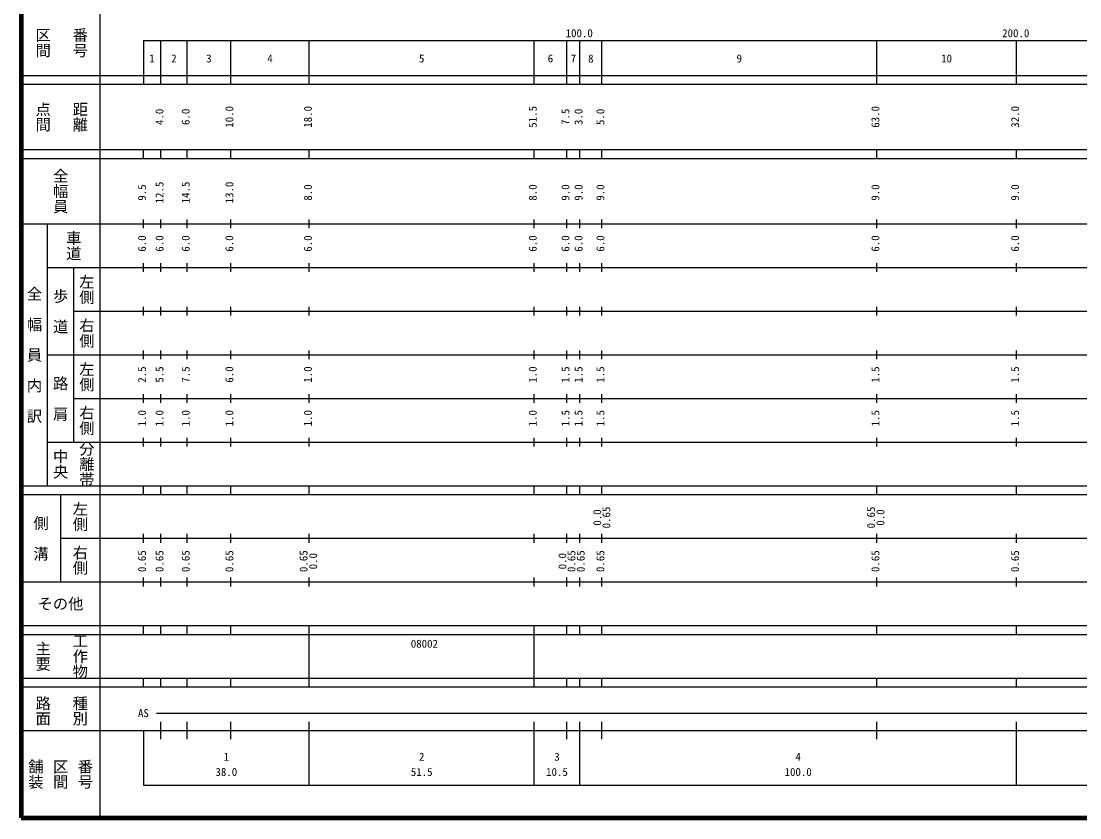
# Model space of a CAD drawing. Units: millimetres on the paper, enlarged 1000 times. Extents: x 40000 to 680000, y 20000 to 380000.
# Drawn here: x 40000 to 282522, y 20000 to 202409 of the extents above; entities that cross this region are included whole.
import ezdxf
from ezdxf.enums import TextEntityAlignment as Align

# ---------------------------------------------------------------- set-up
doc = ezdxf.new("R2010")
doc.units = ezdxf.units.MM
doc.header["$LTSCALE"] = 1000
doc.layers.add('M-TTL', color=2, linetype='Continuous', lineweight=140)
doc.layers.add('M-TTL-BAND', color=7, linetype='Continuous', lineweight=25)
doc.styles.add('@ＭＳ ゴシック', font='')
doc.styles.add('ＭＳ ゴシック', font='')
doc.styles.get('@ＭＳ ゴシック').set_extended_font_data('@MS Gothic')
doc.styles.get('ＭＳ ゴシック').set_extended_font_data('MS Gothic')

msp = doc.modelspace()

# ---------------------------------------------------------------- linework, layer by layer
at = {"layer": 'M-TTL'}
for p, q in [((40000, 380000), (40000, 20000)), ((40000, 20000), (680000, 20000))]:
    msp.add_line(p, q, dxfattribs=at)
at = {"layer": 'M-TTL-BAND'}
for p, q in [((58000, 370000), (58000, 20000)), ((68000, 198000), (579000, 198000)), ((68000, 198000), (68000, 188000)), ((72000, 188000), (72000, 198000)), ((78000, 188000), (78000, 198000)), ((88000, 188000), (88000, 198000)), ((106000, 188000), (106000, 198000)), ((157500, 188000), (157500, 198000)), ((165000, 188000), (165000, 198000)), ((168000, 188000), (168000, 198000)), ((173000, 188000), (173000, 198000)), ((236000, 188000), (236000, 198000)), ((268000, 188000), (268000, 198000)), ((40000, 190000), (579000, 190000)), ((40000, 188000), (579000, 188000)), ((40000, 173000), (579000, 173000)), ((68000, 171000), (68000, 173000)), ((72000, 171000), (72000, 173000)), ((78000, 171000), (78000, 173000)), ((88000, 171000), (88000, 173000)), ((106000, 171000), (106000, 173000)), ((157500, 171000), (157500, 173000)), ((165000, 171000), (165000, 173000)), ((168000, 171000), (168000, 173000)), ((173000, 171000), (173000, 173000)), ((236000, 171000), (236000, 173000)), ((268000, 171000), (268000, 173000)), ((40000, 171000), (579000, 171000)), ((40000, 156000), (579000, 156000)), ((46000, 96000), (46000, 156000)), ((68000, 155000), (68000, 157000)), ((72000, 155000), (72000, 157000)), ((78000, 155000), (78000, 157000)), ((88000, 155000), (88000, 157000)), ((106000, 155000), (106000, 157000)), ((157500, 155000), (157500, 157000)), ((165000, 155000), (165000, 157000)), ((168000, 155000), (168000, 157000)), ((173000, 155000), (173000, 157000)), ((236000, 155000), (236000, 157000)), ((268000, 155000), (268000, 157000)), ((46000, 146000), (579000, 146000)), ((52000, 146000), (52000, 106000)), ((68000, 145000), (68000, 147000)), ((72000, 145000), (72000, 147000)), ((78000, 145000), (78000, 147000)), ((88000, 145000), (88000, 147000)), ((106000, 145000), (106000, 147000)), ((157500, 145000), (157500, 147000)), ((165000, 145000), (165000, 147000)), ((168000, 145000), (168000, 147000)), ((173000, 145000), (173000, 147000)), ((236000, 145000), (236000, 147000)), ((268000, 145000), (268000, 147000)), ((52000, 136000), (579000, 136000)), ((68000, 135000), (68000, 137000)), ((72000, 135000), (72000, 137000)), ((78000, 135000), (78000, 137000)), ((88000, 135000), (88000, 137000)), ((106000, 135000), (106000, 137000)), ((157500, 135000), (157500, 137000)), ((165000, 135000), (165000, 137000)), ((168000, 135000), (168000, 137000)), ((173000, 135000), (173000, 137000)), ((236000, 135000), (236000, 137000)), ((268000, 135000), (268000, 137000)), ((68000, 125000), (68000, 127000)), ((72000, 125000), (72000, 127000)), ((78000, 125000), (78000, 127000)), ((88000, 125000), (88000, 127000)), ((106000, 125000), (106000, 127000)), ((157500, 125000), (157500, 127000)), ((165000, 125000), (165000, 127000)), ((168000, 125000), (168000, 127000)), ((173000, 125000), (173000, 127000)), ((236000, 125000), (236000, 127000)), ((268000, 125000), (268000, 127000)), ((46000, 126000), (579000, 126000)), ((68000, 115000), (68000, 117000)), ((72000, 115000), (72000, 117000)), ((78000, 115000), (78000, 117000)), ((88000, 115000), (88000, 117000)), ((106000, 115000), (106000, 117000)), ((157500, 115000), (157500, 117000)), ((165000, 115000), (165000, 117000)), ((168000, 115000), (168000, 117000)), ((173000, 115000), (173000, 117000)), ((236000, 115000), (236000, 117000)), ((268000, 115000), (268000, 117000)), ((52000, 116000), (579000, 116000)), ((68000, 105000), (68000, 107000)), ((72000, 105000), (72000, 107000)), ((78000, 105000), (78000, 107000)), ((88000, 105000), (88000, 107000)), ((106000, 105000), (106000, 107000)), ((157500, 105000), (157500, 107000)), ((165000, 105000), (165000, 107000)), ((168000, 105000), (168000, 107000)), ((173000, 105000), (173000, 107000)), ((236000, 105000), (236000, 107000)), ((268000, 105000), (268000, 107000)), ((46000, 106000), (579000, 106000)), ((40000, 96000), (579000, 96000)), ((68000, 94000), (68000, 96000)), ((72000, 94000), (72000, 96000)), ((78000, 94000), (78000, 96000)), ((88000, 94000), (88000, 96000)), ((106000, 94000), (106000, 96000)), ((157500, 94000), (157500, 96000)), ((165000, 94000), (165000, 96000)), ((168000, 94000), (168000, 96000)), ((173000, 94000), (173000, 96000)), ((236000, 94000), (236000, 96000)), ((268000, 94000), (268000, 96000)), ((40000, 94000), (579000, 94000)), ((49000, 94000), (49000, 74000)), ((68000, 83000), (68000, 85000)), ((72000, 83000), (72000, 85000)), ((78000, 83000), (78000, 85000)), ((88000, 83000), (88000, 85000)), ((106000, 83000), (106000, 85000)), ((157500, 83000), (157500, 85000)), ((165000, 83000), (165000, 85000)), ((168000, 83000), (168000, 85000)), ((173000, 83000), (173000, 85000)), ((236000, 83000), (236000, 85000)), ((268000, 83000), (268000, 85000)), ((49000, 84000), (579000, 84000)), ((40000, 74000), (579000, 74000)), ((68000, 73000), (68000, 75000)), ((72000, 73000), (72000, 75000)), ((78000, 73000), (78000, 75000)), ((88000, 73000), (88000, 75000)), ((106000, 73000), (106000, 75000)), ((157500, 73000), (157500, 75000)), ((165000, 73000), (165000, 75000)), ((168000, 73000), (168000, 75000)), ((173000, 73000), (173000, 75000)), ((236000, 73000), (236000, 75000)), ((268000, 73000), (268000, 75000)), ((40000, 64000), (579000, 64000)), ((68000, 62000), (68000, 64000)), ((72000, 62000), (72000, 64000)), ((78000, 62000), (78000, 64000)), ((88000, 62000), (88000, 64000)), ((106000, 62000), (106000, 64000)), ((157500, 62000), (157500, 64000)), ((165000, 62000), (165000, 64000)), ((168000, 62000), (168000, 64000)), ((173000, 62000), (173000, 64000)), ((236000, 62000), (236000, 64000)), ((268000, 62000), (268000, 64000)), ((40000, 62000), (579000, 62000)), ((106000, 52000), (106000, 62000)), ((157500, 52000), (157500, 62000)), ((40000, 52000), (579000, 52000)), ((68000, 50000), (68000, 52000)), ((72000, 50000), (72000, 52000)), ((78000, 50000), (78000, 52000)), ((88000, 50000), (88000, 52000)), ((106000, 50000), (106000, 52000)), ((157500, 50000), (157500, 52000)), ((165000, 50000), (165000, 52000)), ((168000, 50000), (168000, 52000)), ((173000, 50000), (173000, 52000)), ((236000, 50000), (236000, 52000)), ((268000, 50000), (268000, 52000)), ((40000, 50000), (579000, 50000)), ((71000, 44000), (565000, 44000)), ((72000, 38000), (72000, 42000)), ((78000, 38000), (78000, 42000)), ((88000, 38000), (88000, 42000)), ((106000, 27500), (106000, 42000)), ((157500, 27500), (157500, 42000)), ((165000, 38000), (165000, 42000)), ((168000, 27500), (168000, 42000)), ((173000, 38000), (173000, 42000)), ((236000, 38000), (236000, 42000)), ((268000, 27500), (268000, 42000)), ((40000, 40000), (579000, 40000)), ((68000, 40000), (68000, 27500)), ((68000, 27500), (579000, 27500))]:
    msp.add_line(p, q, dxfattribs=at)

# ---------------------------------------------------------------- texts
at = {"layer": 'M-TTL-BAND', "style": '@ＭＳ ゴシック'}
for s, p in [('区間', (45000, 197500)), ('番号', (53500, 197500)), ('点間', (45000, 180500)), ('距離', (53500, 180500)), ('全幅員', (49000, 163500)), ('車道', (52000, 151000)), ('左側', (55000, 141000)), ('全\u3000幅\u3000員\u3000内\u3000訳', (43000, 126000)), ('歩\u3000道', (49000, 136000)), ('右側', (55000, 131000)), ('左側', (55000, 121000)), ('路\u3000肩', (49000, 116000)), ('右側', (55000, 111000)), ('中央', (49000, 101000)), ('分離帯', (55000, 101000)), ('左側', (53500, 89000)), ('側\u3000溝', (44500, 84000)), ('右側', (53500, 79000)), ('工作物', (53500, 57000)), ('主要', (45000, 57000)), ('路面', (45000, 44500)), ('種別', (53500, 44500)), ('舗装', (43333, 30000)), ('区間', (49000, 30000)), ('番号', (54667, 30000))]:
    msp.add_text(s, height=2566, rotation=270, dxfattribs=at).set_placement(p, align=Align.MIDDLE_CENTER)
at = {"layer": 'M-TTL-BAND', "style": 'ＭＳ ゴシック'}
for s, p in [('100.0', (167844, 198195)), ('200.0', (267844, 198195)), ('1', (70000, 192405)), ('2', (75000, 192405)), ('3', (83000, 192405)), ('4', (97000, 192405)), ('5', (131750, 192405)), ('6', (161250, 192405)), ('7', (166500, 192405)), ('8', (170500, 192405)), ('9', (204500, 192405)), ('10', (252000, 192405)), ('AS', (68000, 42500)), ('1', (87000, 32523)), ('2', (131750, 32523)), ('3', (162750, 32523)), ('4', (218000, 32523)), ('38.0', (87000, 29033)), ('51.5', (131750, 29033)), ('10.5', (162750, 29033)), ('100.0', (218000, 29033))]:
    msp.add_text(s, height=1833, dxfattribs=at).set_placement(p, align=Align.BOTTOM_CENTER)
for s, p in [('4.0', (73148, 180500)), ('6.0', (79148, 180500)), ('10.0', (89148, 180500)), ('18.0', (107148, 180500)), ('51.5', (158648, 180500)), ('7.5', (166148, 180500)), ('3.0', (169148, 180500)), ('5.0', (174148, 180500)), ('63.0', (237148, 180500)), ('32.0', (269148, 180500)), ('12.5', (73148, 163174)), ('14.5', (79148, 163174)), ('13.0', (89148, 163174)), ('9.5', (69148, 163174)), ('8.0', (107148, 163174)), ('8.0', (158648, 163174)), ('9.0', (166148, 163174)), ('9.0', (169148, 163174)), ('9.0', (174148, 163174)), ('9.0', (237148, 163174)), ('9.0', (269148, 163174)), ('6.0', (69148, 151500)), ('6.0', (73148, 151500)), ('6.0', (79148, 151500)), ('6.0', (89148, 151500)), ('6.0', (107148, 151500)), ('6.0', (158648, 151500)), ('6.0', (166148, 151500)), ('6.0', (169148, 151500)), ('6.0', (174148, 151500)), ('6.0', (237148, 151500)), ('6.0', (269148, 151500)), ('2.5', (69148, 121500)), ('5.5', (73148, 121500)), ('7.5', (79148, 121500)), ('6.0', (89148, 121500)), ('1.0', (107148, 121500)), ('1.0', (158648, 121500)), ('1.5', (166148, 121500)), ('1.5', (169148, 121500)), ('1.5', (174148, 121500)), ('1.5', (237148, 121500)), ('1.5', (269148, 121500)), ('1.0', (69148, 111500)), ('1.0', (73148, 111500)), ('1.0', (79148, 111500)), ('1.0', (89148, 111500)), ('1.0', (107148, 111500)), ('1.0', (158648, 111500)), ('1.5', (166148, 111500)), ('1.5', (169148, 111500)), ('1.5', (174148, 111500)), ('1.5', (237148, 111500)), ('1.5', (269148, 111500)), ('0.0', (173433, 88764)), ('0.65', (175518, 88764)), ('0.65', (236148, 88764)), ('0.0', (238284, 88764)), ('0.65', (69148, 78764)), ('0.65', (73148, 78764)), ('0.65', (79148, 78764)), ('0.65', (89148, 78764)), ('0.65', (106148, 78764)), ('0.0', (108345, 78764)), ('0.0', (165450, 78764)), ('0.65', (167518, 78764)), ('0.65', (169632, 78764)), ('0.65', (174148, 78764)), ('0.65', (237148, 78764)), ('0.65', (269148, 78764))]:
    msp.add_text(s, height=1833, rotation=90, dxfattribs=at).set_placement(p, align=Align.BOTTOM_CENTER)
msp.add_text('その他', height=2566, dxfattribs=at).set_placement((49000, 69000), align=Align.MIDDLE_CENTER)
msp.add_text('08002', height=1833, dxfattribs=at).set_placement((129250, 58405), align=Align.BOTTOM_LEFT)

doc.saveas('drawing.dxf')
